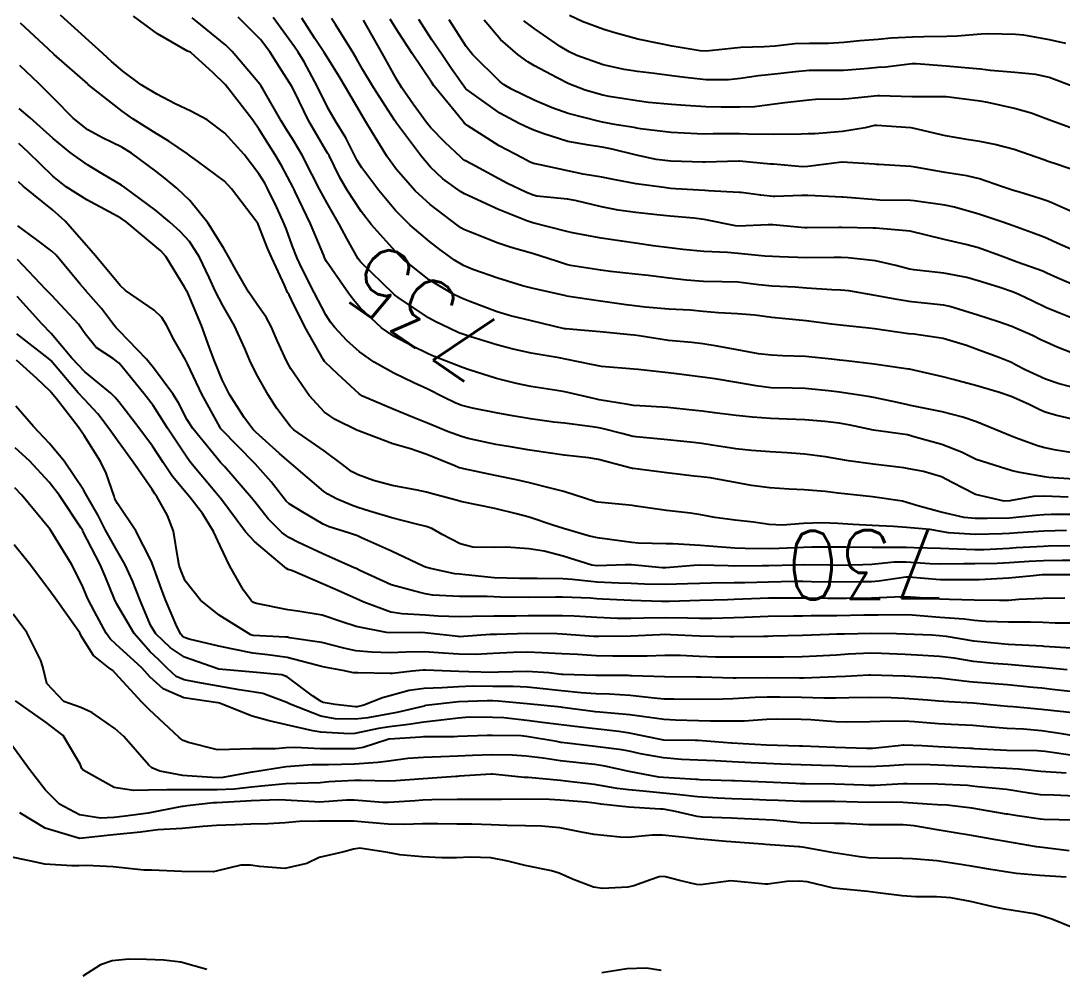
# Model space of a CAD drawing. Header units: metres. Extents: x 307586 to 320046, y 7427249 to 7434250.
# Drawn here: x 310619.4 to 310680.1, y 7432803.3 to 7432858.6 of the extents above; entities that cross this region are included whole.
import ezdxf
from ezdxf.enums import TextEntityAlignment as Align

# ---------------------------------------------------------------- set-up
doc = ezdxf.new("R2010")
doc.units = ezdxf.units.M
doc.header["$MEASUREMENT"] = 0
for name, color, linetype in [('Cotas', 45, 'Continuous'), ('Curvas de Nivel 1m', 11, 'Continuous'), ('Curvas de Nivel 5m', 15, 'Continuous')]:
    doc.layers.add(name, color=color, linetype=linetype)
doc.styles.add('Style-STANDARD', font='STANDARD.shx')

msp = doc.modelspace()

# ---------------------------------------------------------------- linework, layer by layer
at = {"layer": 'Curvas de Nivel 1m', "flags": 128}
for points, elevation in [([(310680.484, 7432830.834), (310679.083, 7432830.906), (310678.452, 7432830.89), (310677.078, 7432830.636), (310676.754, 7432830.607), (310675.083, 7432830.989), (310673.71, 7432831.705), (310673.098, 7432832.034), (310672.042, 7432832.341), (310671.105, 7432832.521), (310670.906, 7432832.551), (310669.107, 7432832.769), (310667.673, 7432832.956), (310667.109, 7432833.05), (310666.331, 7432833.188), (310665.112, 7432833.359), (310664.11, 7432833.432), (310663.113, 7432833.477), (310662.012, 7432833.563), (310661.115, 7432833.669), (310659.722, 7432833.879), (310659.118, 7432833.971), (310658.65, 7432834.031), (310657.118, 7432834.188), (310655.304, 7432834.355), (310655.121, 7432834.384), (310654.472, 7432834.55), (310653.388, 7432834.829), (310653.126, 7432834.888), (310652.754, 7432834.947), (310651.128, 7432835.148), (310650.5, 7432835.225), (310649.131, 7432835.412), (310648.087, 7432835.58), (310647.134, 7432835.757), (310645.753, 7432836.038), (310645.138, 7432836.188), (310644.794, 7432836.32), (310644.068, 7432836.676), (310643.15, 7432837.14), (310642.34, 7432837.514), (310641.163, 7432838.071), (310640.023, 7432838.722), (310639.179, 7432839.313), (310638.423, 7432839.979), (310637.704, 7432840.752), (310637.476, 7432841.036), (310637.2, 7432841.475), (310636.537, 7432842.767), (310635.812, 7432844.196), (310635.538, 7432844.777), (310635.25, 7432845.513), (310634.917, 7432846.442), (310634.779, 7432846.787), (310634.348, 7432847.722), (310633.833, 7432848.802), (310633.648, 7432849.157), (310633.302, 7432849.688), (310632.456, 7432850.819), (310631.325, 7432852.068), (310630.3, 7432852.84), (310629.34, 7432853.354), (310628.432, 7432853.778), (310627.355, 7432854.333), (310626.444, 7432854.889), (310625.371, 7432855.67), (310624.707, 7432856.241), (310623.966, 7432856.921), (310623.391, 7432857.454), (310621.735, 7432858.947)], 734), ([(310681.134, 7432835.298), (310679.749, 7432835.631), (310679.138, 7432835.806), (310678.821, 7432835.936), (310678.162, 7432836.265), (310677.149, 7432836.714), (310676.485, 7432836.954), (310675.158, 7432837.332), (310673.785, 7432837.699), (310673.166, 7432837.852), (310671.223, 7432838.299), (310671.172, 7432838.308), (310670.892, 7432838.353), (310669.175, 7432838.597), (310667.568, 7432838.786), (310667.177, 7432838.83), (310666.691, 7432838.892), (310665.179, 7432839.043), (310663.826, 7432839.087), (310663.18, 7432839.115), (310662.43, 7432839.208), (310661.183, 7432839.434), (310660.012, 7432839.655), (310659.186, 7432839.79), (310658.545, 7432839.858), (310657.188, 7432839.985), (310655.482, 7432840.245), (310655.19, 7432840.281), (310654.955, 7432840.308), (310653.192, 7432840.48), (310652.05, 7432840.581), (310651.194, 7432840.651), (310651.119, 7432840.666), (310649.198, 7432841.121), (310647.98, 7432841.408), (310647.203, 7432841.641), (310645.607, 7432842.258), (310645.21, 7432842.415), (310645.037, 7432842.488), (310644.636, 7432842.669), (310643.225, 7432843.51), (310641.735, 7432844.705), (310641.248, 7432845.183), (310639.878, 7432846.724), (310639.275, 7432847.506), (310638.447, 7432848.743), (310638.029, 7432849.478), (310637.402, 7432850.759), (310637.372, 7432850.817), (310637.314, 7432850.907), (310636.225, 7432852.771), (310635.359, 7432854.523), (310635.223, 7432854.782), (310634.498, 7432855.917), (310633.943, 7432856.802), (310633.394, 7432857.521), (310632.089, 7432858.823)], 737), ([(310681.156, 7432837.133), (310679.954, 7432837.449), (310679.165, 7432837.721), (310677.967, 7432838.268), (310677.448, 7432838.548), (310677.177, 7432838.686), (310676.505, 7432838.961), (310675.185, 7432839.459), (310674.561, 7432839.684), (310673.19, 7432840.088), (310671.502, 7432840.347), (310671.193, 7432840.369), (310671.171, 7432840.373), (310669.197, 7432840.662), (310668.869, 7432840.704), (310667.2, 7432840.868), (310666.676, 7432840.927), (310665.2, 7432841.119), (310663.998, 7432841.235), (310663.202, 7432841.318), (310662.21, 7432841.452), (310661.204, 7432841.535), (310660.098, 7432841.587), (310659.205, 7432841.671), (310658.44, 7432841.736), (310657.206, 7432841.807), (310655.825, 7432841.915), (310655.207, 7432841.991), (310654.718, 7432842.057), (310653.21, 7432842.279), (310651.235, 7432842.568), (310651.213, 7432842.572), (310651.117, 7432842.591), (310649.219, 7432843.029), (310648.667, 7432843.173), (310647.228, 7432843.616), (310645.775, 7432844.115), (310645.238, 7432844.354), (310644.715, 7432844.668), (310643.856, 7432845.287), (310643.254, 7432845.756), (310642.133, 7432846.701), (310641.275, 7432847.549), (310640.29, 7432848.72), (310639.306, 7432850.038), (310639.042, 7432850.466), (310638.908, 7432850.736), (310638.367, 7432851.788), (310637.764, 7432852.754), (310637.344, 7432853.507), (310636.724, 7432854.766), (310635.938, 7432856.214), (310635.599, 7432856.778), (310635.388, 7432857.097), (310634.143, 7432858.799)], 738), ([(310680.35, 7432857.29), (310679.402, 7432857.5), (310677.904, 7432857.774), (310677.406, 7432857.82), (310675.842, 7432857.86), (310675.406, 7432857.841), (310674.004, 7432857.72), (310673.403, 7432857.695), (310672.072, 7432857.675), (310671.403, 7432857.665), (310670.171, 7432857.593), (310669.4, 7432857.528), (310668.33, 7432857.455), (310667.397, 7432857.358), (310666.513, 7432857.292), (310665.396, 7432857.294), (310664.555, 7432857.274), (310663.393, 7432857.145), (310662.757, 7432857.092), (310661.392, 7432857.049), (310660.858, 7432857.008), (310659.388, 7432856.843), (310659.03, 7432856.854), (310657.392, 7432857.14), (310656.639, 7432857.283), (310655.398, 7432857.539), (310654.059, 7432857.904), (310653.406, 7432858.115), (310652.159, 7432858.583), (310651.416, 7432858.928)], 747), ([(310681.069, 7432829.833), (310679.492, 7432829.823), (310679.069, 7432829.816), (310678.582, 7432829.771), (310677.066, 7432829.628), (310675.768, 7432829.591), (310675.066, 7432829.593), (310674.414, 7432829.658), (310673.069, 7432829.969), (310671.721, 7432830.344), (310671.076, 7432830.541), (310670.825, 7432830.604), (310669.08, 7432830.857), (310668.54, 7432830.919), (310667.083, 7432831.083), (310666.313, 7432831.18), (310665.086, 7432831.279), (310664.211, 7432831.308), (310663.087, 7432831.38), (310662.02, 7432831.53), (310661.091, 7432831.701), (310659.616, 7432831.964), (310659.096, 7432832.033), (310658.674, 7432832.074), (310657.09, 7432832.268), (310655.117, 7432832.516), (310655.093, 7432832.517), (310655.075, 7432832.522), (310655.009, 7432832.541), (310653.1, 7432833.034), (310652.545, 7432833.132), (310651.104, 7432833.299), (310650.301, 7432833.402), (310649.108, 7432833.589), (310647.968, 7432833.769), (310647.112, 7432833.923), (310645.514, 7432834.259), (310645.119, 7432834.373), (310644.31, 7432834.672), (310643.464, 7432835.022), (310643.128, 7432835.164), (310642.352, 7432835.476), (310641.136, 7432835.971), (310639.351, 7432836.728), (310639.145, 7432836.86), (310637.907, 7432838.004), (310637.172, 7432838.708), (310637.131, 7432838.76), (310637.077, 7432838.857), (310635.987, 7432840.772), (310635.209, 7432842.35), (310635.061, 7432842.632), (310634.982, 7432842.783), (310634.796, 7432843.209), (310634.059, 7432844.798), (310633.816, 7432845.369), (310633.262, 7432846.756), (310633.233, 7432846.81), (310633.143, 7432846.933), (310631.716, 7432848.826), (310631.297, 7432849.271), (310629.725, 7432850.429), (310629.312, 7432850.726), (310629.241, 7432850.78), (310629.143, 7432850.853), (310628.054, 7432851.603), (310627.325, 7432852.042), (310625.964, 7432852.894), (310625.339, 7432853.338), (310623.478, 7432854.811), (310623.363, 7432854.903), (310623.332, 7432854.93), (310621.38, 7432856.645), (310621.05, 7432856.953), (310619.406, 7432858.479)], 733), ([(310681.114, 7432833.368), (310679.773, 7432833.587), (310679.118, 7432833.713), (310678.69, 7432833.828), (310677.466, 7432834.275), (310677.223, 7432834.378), (310677.124, 7432834.419), (310676.892, 7432834.515), (310675.132, 7432835.233), (310674.332, 7432835.509), (310673.138, 7432835.816), (310671.299, 7432836.191), (310671.142, 7432836.223), (310670.532, 7432836.356), (310669.147, 7432836.645), (310668.821, 7432836.702), (310667.151, 7432836.957), (310666.516, 7432837.042), (310665.154, 7432837.175), (310664.397, 7432837.188), (310663.154, 7432837.221), (310662.287, 7432837.327), (310661.159, 7432837.521), (310659.912, 7432837.733), (310659.163, 7432837.843), (310657.643, 7432838.035), (310657.167, 7432838.096), (310655.422, 7432838.285), (310655.169, 7432838.308), (310653.284, 7432838.456), (310653.171, 7432838.474), (310652.696, 7432838.575), (310651.176, 7432838.893), (310650.808, 7432838.962), (310649.179, 7432839.245), (310648.045, 7432839.491), (310647.184, 7432839.717), (310645.657, 7432840.186), (310645.19, 7432840.338), (310644.958, 7432840.431), (310644.436, 7432840.671), (310643.588, 7432841.075), (310643.199, 7432841.291), (310641.433, 7432842.485), (310641.212, 7432842.642), (310641.13, 7432842.711), (310639.24, 7432844.55), (310639.1, 7432844.732), (310638.429, 7432845.917), (310637.992, 7432846.749), (310637.281, 7432847.992), (310636.856, 7432848.764), (310636.395, 7432849.676), (310635.832, 7432850.775), (310635.321, 7432851.635), (310634.877, 7432852.336), (310634.601, 7432852.791), (310633.527, 7432854.641), (310633.43, 7432854.809), (310633.407, 7432854.853), (310633.364, 7432854.914), (310631.756, 7432856.826), (310631.388, 7432857.185), (310629.7, 7432858.555), (310629.412, 7432858.788)], 736), ([(310681.181, 7432839.071), (310679.833, 7432839.597), (310679.189, 7432839.87), (310678.934, 7432839.998), (310678.407, 7432840.262), (310677.201, 7432840.789), (310676.422, 7432841.07), (310675.21, 7432841.46), (310673.579, 7432841.963), (310673.219, 7432842.039), (310671.34, 7432842.23), (310671.221, 7432842.243), (310670.515, 7432842.357), (310669.225, 7432842.594), (310667.702, 7432842.867), (310667.228, 7432842.91), (310666.707, 7432842.927), (310665.222, 7432843.034), (310664.576, 7432843.077), (310663.223, 7432843.146), (310662.454, 7432843.228), (310661.226, 7432843.372), (310660.308, 7432843.398), (310659.227, 7432843.417), (310658.24, 7432843.493), (310657.229, 7432843.602), (310656.001, 7432843.762), (310655.233, 7432843.847), (310653.793, 7432844.004), (310653.236, 7432844.082), (310651.472, 7432844.355), (310651.24, 7432844.409), (310650.655, 7432844.596), (310649.247, 7432845.039), (310648.011, 7432845.389), (310647.253, 7432845.649), (310645.632, 7432846.283), (310645.261, 7432846.44), (310645.123, 7432846.524), (310644.928, 7432846.665), (310643.281, 7432847.896), (310642.417, 7432848.699), (310641.306, 7432849.974), (310640.765, 7432850.715), (310639.868, 7432852.184), (310639.539, 7432852.728), (310639.338, 7432853.06), (310638.348, 7432854.745), (310637.984, 7432855.366), (310637.379, 7432856.339), (310637.111, 7432856.763), (310636.576, 7432857.587), (310635.8, 7432858.776)], 739), ([(310681.231, 7432843.022), (310679.844, 7432843.637), (310679.239, 7432843.907), (310678.995, 7432844.009), (310678.287, 7432844.264), (310677.512, 7432844.543), (310677.247, 7432844.641), (310676.685, 7432844.85), (310675.254, 7432845.372), (310674.518, 7432845.573), (310673.258, 7432845.861), (310671.263, 7432846.35), (310669.265, 7432846.518), (310669.11, 7432846.527), (310667.265, 7432846.563), (310667.103, 7432846.564), (310665.265, 7432846.552), (310665.133, 7432846.554), (310663.267, 7432846.719), (310662.995, 7432846.725), (310661.265, 7432846.64), (310661.081, 7432846.656), (310659.271, 7432847.028), (310658.664, 7432847.107), (310657.273, 7432847.223), (310656.507, 7432847.296), (310655.276, 7432847.437), (310654.254, 7432847.579), (310653.281, 7432847.768), (310651.733, 7432848.139), (310651.287, 7432848.223), (310649.501, 7432848.396), (310649.29, 7432848.447), (310648.874, 7432848.616), (310647.803, 7432849.137), (310647.3, 7432849.396), (310645.712, 7432850.253), (310645.311, 7432850.47), (310645.198, 7432850.548), (310645.068, 7432850.664), (310644.167, 7432851.523), (310643.33, 7432852.377), (310643.072, 7432852.693), (310642.303, 7432853.746), (310641.633, 7432854.707), (310641.367, 7432855.144), (310640.494, 7432856.719), (310639.412, 7432858.644)], 741), ([(310681.251, 7432845.021), (310679.844, 7432845.658), (310679.26, 7432845.916), (310679.023, 7432846.016), (310678.344, 7432846.264), (310677.269, 7432846.661), (310676.681, 7432846.876), (310675.279, 7432847.347), (310673.858, 7432847.748), (310673.286, 7432847.863), (310671.512, 7432848.125), (310671.29, 7432848.141), (310669.496, 7432848.162), (310669.29, 7432848.17), (310667.365, 7432848.326), (310667.292, 7432848.332), (310665.725, 7432848.416), (310665.313, 7432848.439), (310665.293, 7432848.438), (310664.95, 7432848.425), (310663.374, 7432848.366), (310663.292, 7432848.369), (310662.556, 7432848.457), (310661.428, 7432848.603), (310661.294, 7432848.612), (310659.51, 7432848.703), (310659.295, 7432848.715), (310657.6, 7432848.819), (310657.296, 7432848.845), (310656.933, 7432848.888), (310655.299, 7432849.117), (310654.082, 7432849.34), (310653.302, 7432849.502), (310652.203, 7432849.682), (310651.306, 7432849.859), (310649.7, 7432850.215), (310649.31, 7432850.302), (310649.084, 7432850.386), (310648.645, 7432850.62), (310647.767, 7432851.083), (310647.32, 7432851.334), (310645.492, 7432852.498), (310645.332, 7432852.602), (310645.299, 7432852.627), (310645.271, 7432852.661), (310644.937, 7432853.068), (310643.613, 7432854.686), (310643.506, 7432854.829), (310643.366, 7432855.036), (310642.243, 7432856.701), (310641.402, 7432857.985), (310640.966, 7432858.714)], 742), ([(310681.278, 7432847.229), (310679.527, 7432848.01), (310679.291, 7432848.105), (310678.821, 7432848.257), (310677.642, 7432848.621), (310677.297, 7432848.728), (310676.651, 7432848.935), (310675.304, 7432849.397), (310674.565, 7432849.571), (310673.307, 7432849.767), (310671.569, 7432850.089), (310671.311, 7432850.124), (310669.442, 7432850.238), (310669.312, 7432850.244), (310669.191, 7432850.251), (310667.313, 7432850.379), (310667.291, 7432850.379), (310665.31, 7432850.118), (310664.992, 7432850.107), (310663.311, 7432850.247), (310663.122, 7432850.263), (310661.313, 7432850.435), (310661.274, 7432850.432), (310659.312, 7432850.366), (310659.183, 7432850.364), (310657.312, 7432850.423), (310656.461, 7432850.529), (310655.315, 7432850.777), (310653.89, 7432851.133), (310653.32, 7432851.25), (310652.531, 7432851.368), (310651.323, 7432851.584), (310649.907, 7432852.024), (310649.329, 7432852.241), (310649.068, 7432852.351), (310648.469, 7432852.623), (310647.342, 7432853.232), (310645.438, 7432854.583), (310645.363, 7432854.642), (310645.347, 7432854.66), (310644.525, 7432855.823), (310643.942, 7432856.682), (310643.395, 7432857.501), (310642.621, 7432858.698)], 743), ([(310681.308, 7432849.728), (310679.851, 7432850.245), (310679.315, 7432850.418), (310679.056, 7432850.515), (310677.326, 7432851.119), (310676.206, 7432851.409), (310675.326, 7432851.587), (310674.7, 7432851.683), (310673.329, 7432851.91), (310671.421, 7432852.349), (310671.333, 7432852.367), (310671.313, 7432852.37), (310669.335, 7432852.513), (310669.2, 7432852.507), (310668.643, 7432852.38), (310667.331, 7432852.162), (310665.714, 7432852.031), (310665.329, 7432852.017), (310664.909, 7432852.006), (310663.328, 7432851.987), (310661.783, 7432852.011), (310661.328, 7432852.022), (310659.791, 7432852.023), (310659.328, 7432852.015), (310658.847, 7432852.016), (310657.329, 7432852.101), (310655.558, 7432852.31), (310655.331, 7432852.351), (310655.174, 7432852.385), (310654.159, 7432852.558), (310653.335, 7432852.706), (310653.164, 7432852.743), (310651.342, 7432853.215), (310650.401, 7432853.546), (310649.354, 7432853.996), (310648.031, 7432854.63), (310647.603, 7432854.874), (310647.367, 7432855.061), (310645.761, 7432856.656), (310645.39, 7432857.12), (310644.388, 7432858.675)], 744), ([(310680.864, 7432854.739), (310679.373, 7432855.307), (310678.604, 7432855.49), (310677.376, 7432855.603), (310675.96, 7432855.711), (310675.378, 7432855.787), (310674.913, 7432855.842), (310673.379, 7432855.963), (310671.618, 7432856.11), (310671.38, 7432856.105), (310669.832, 7432855.912), (310669.378, 7432855.883), (310668.837, 7432855.838), (310667.376, 7432855.726), (310666.072, 7432855.717), (310665.376, 7432855.709), (310664.579, 7432855.636), (310663.373, 7432855.503), (310662.423, 7432855.409), (310661.371, 7432855.25), (310660.672, 7432855.175), (310659.37, 7432855.179), (310658.163, 7432855.301), (310657.372, 7432855.414), (310656.358, 7432855.546), (310655.374, 7432855.663), (310654.602, 7432855.778), (310653.378, 7432856.054), (310651.831, 7432856.586), (310651.386, 7432856.802), (310650.865, 7432857.121), (310649.406, 7432858.117), (310648.743, 7432858.62)], 746), ([(310680.393, 7432828.903), (310679.059, 7432828.867), (310677.553, 7432828.768), (310677.057, 7432828.728), (310676.633, 7432828.708), (310675.057, 7432828.676), (310673.5, 7432828.766), (310673.058, 7432828.848), (310672.432, 7432828.963), (310671.06, 7432829.073), (310670.295, 7432829.124), (310669.061, 7432829.189), (310667.923, 7432829.249), (310667.062, 7432829.303), (310666.131, 7432829.341), (310665.062, 7432829.307), (310663.838, 7432829.216), (310663.061, 7432829.246), (310662.137, 7432829.385), (310661.063, 7432829.51), (310659.882, 7432829.665), (310659.066, 7432829.816), (310658.473, 7432829.905), (310657.068, 7432830.068), (310655.289, 7432830.32), (310655.071, 7432830.352), (310654.899, 7432830.371), (310653.073, 7432830.543), (310652.946, 7432830.571), (310651.079, 7432831.169), (310650.307, 7432831.371), (310649.084, 7432831.68), (310648.324, 7432831.86), (310647.088, 7432832.11), (310645.254, 7432832.496), (310645.092, 7432832.528), (310644.99, 7432832.559), (310644.737, 7432832.665), (310643.103, 7432833.331), (310642.152, 7432833.655), (310641.112, 7432833.958), (310639.169, 7432834.683), (310639.123, 7432834.705), (310639.063, 7432834.731), (310637.744, 7432835.366), (310637.133, 7432835.795), (310636.242, 7432836.769), (310635.166, 7432838.319), (310634.914, 7432838.784), (310634.377, 7432839.985), (310634.02, 7432840.798), (310633.728, 7432841.331), (310633.206, 7432842.083), (310632.709, 7432842.815), (310631.962, 7432844.092), (310631.563, 7432844.827), (310631.248, 7432845.388), (310630.332, 7432846.839), (310629.282, 7432848.138), (310628.53, 7432848.861), (310627.851, 7432849.425), (310627.303, 7432849.843), (310625.884, 7432850.894), (310625.316, 7432851.247), (310624.191, 7432851.787), (310623.326, 7432852.254), (310622.473, 7432852.939), (310621.35, 7432854.089), (310620.487, 7432854.959), (310619.373, 7432856)], 732), ([(310681.05, 7432828.004), (310679.313, 7432827.983), (310679.049, 7432827.975), (310677.441, 7432827.881), (310677.047, 7432827.86), (310675.567, 7432827.772), (310675.045, 7432827.773), (310673.533, 7432827.835), (310673.046, 7432827.847), (310671.51, 7432827.881), (310671.046, 7432827.901), (310669.494, 7432827.918), (310669.046, 7432827.915), (310667.516, 7432827.923), (310667.046, 7432827.93), (310665.539, 7432827.921), (310665.045, 7432827.913), (310663.643, 7432827.841), (310663.044, 7432827.827), (310661.662, 7432827.845), (310661.044, 7432827.872), (310659.537, 7432827.994), (310659.046, 7432828.028), (310657.439, 7432828.123), (310657.047, 7432828.132), (310655.419, 7432828.164), (310655.048, 7432828.195), (310653.171, 7432828.448), (310653.051, 7432828.467), (310652.575, 7432828.575), (310651.057, 7432829.018), (310650.439, 7432829.216), (310649.064, 7432829.67), (310648.313, 7432829.869), (310647.068, 7432830.176), (310645.159, 7432830.572), (310645.072, 7432830.587), (310645.018, 7432830.606), (310644.804, 7432830.664), (310643.421, 7432831.03), (310643.077, 7432831.126), (310642.53, 7432831.244), (310641.081, 7432831.518), (310639.993, 7432831.812), (310639.087, 7432832.138), (310638.699, 7432832.346), (310638.175, 7432832.744), (310637.105, 7432833.537), (310635.341, 7432834.778), (310635.125, 7432834.985), (310634.353, 7432836.01), (310633.839, 7432836.8), (310633.161, 7432838.023), (310632.781, 7432838.814), (310632.48, 7432839.517), (310631.877, 7432840.823), (310631.205, 7432842.008), (310630.771, 7432842.834), (310630.406, 7432843.657), (310629.835, 7432844.844), (310629.252, 7432845.743), (310628.725, 7432846.325), (310628.122, 7432846.867), (310627.273, 7432847.569), (310625.486, 7432848.898), (310625.294, 7432849.032), (310624.121, 7432849.738), (310623.306, 7432850.226), (310622.309, 7432850.94), (310621.321, 7432851.759), (310619.964, 7432852.964), (310619.341, 7432853.503)], 731), ([(310680.943, 7432826.312), (310679.024, 7432826.309), (310678.969, 7432826.306), (310678.448, 7432826.259), (310677.021, 7432826.119), (310675.299, 7432826.019), (310675.02, 7432826.02), (310674.735, 7432826.019), (310673.02, 7432826.031), (310671.191, 7432826.178), (310671.021, 7432826.175), (310669.441, 7432825.943), (310669.018, 7432825.914), (310668.545, 7432825.903), (310667.018, 7432825.893), (310665.522, 7432825.911), (310665.018, 7432825.919), (310664.508, 7432825.918), (310663.017, 7432825.889), (310661.628, 7432825.853), (310661.017, 7432825.841), (310659.673, 7432825.826), (310659.016, 7432825.811), (310658.296, 7432825.781), (310657.015, 7432825.745), (310655.775, 7432825.773), (310655.016, 7432825.809), (310654.289, 7432825.825), (310653.016, 7432825.878), (310651.558, 7432826.044), (310651.018, 7432826.09), (310649.52, 7432826.103), (310649.018, 7432826.103), (310648.499, 7432826.099), (310647.018, 7432826.144), (310645.354, 7432826.322), (310645.02, 7432826.351), (310644.731, 7432826.375), (310643.31, 7432826.686), (310643.024, 7432826.767), (310642.889, 7432826.828), (310641.038, 7432827.701), (310639.296, 7432828.48), (310639.051, 7432828.583), (310638.596, 7432828.737), (310637.408, 7432829.106), (310637.058, 7432829.26), (310635.875, 7432829.962), (310635.07, 7432830.459), (310634.898, 7432830.609), (310634.755, 7432830.785), (310634.024, 7432831.738), (310633.093, 7432832.789), (310633.073, 7432832.81), (310631.122, 7432834.796), (310631.093, 7432834.83), (310631.046, 7432834.909), (310629.982, 7432836.842), (310629.169, 7432838.583), (310629.032, 7432838.852), (310628.349, 7432840.027), (310627.915, 7432840.869), (310627.64, 7432841.316), (310627.201, 7432841.736), (310625.528, 7432842.897), (310625.217, 7432843.177), (310623.772, 7432844.922), (310623.525, 7432845.206), (310623.249, 7432845.522), (310622.016, 7432846.942), (310621.273, 7432847.599), (310619.556, 7432848.967), (310619.295, 7432849.218)], 729), ([(310680.294, 7432824.954), (310679.01, 7432824.931), (310677.612, 7432824.874), (310677.008, 7432824.825), (310676.484, 7432824.81), (310675.008, 7432824.845), (310673.563, 7432824.876), (310673.009, 7432824.89), (310672.408, 7432824.937), (310671.01, 7432825.029), (310670.354, 7432825.012), (310669.009, 7432824.961), (310667.556, 7432824.939), (310667.008, 7432824.934), (310666.474, 7432824.94), (310665.008, 7432824.953), (310663.524, 7432824.958), (310663.008, 7432824.955), (310662.525, 7432824.937), (310661.007, 7432824.878), (310660.615, 7432824.865), (310659.006, 7432824.812), (310657.25, 7432824.761), (310657.005, 7432824.757), (310656.768, 7432824.76), (310655.006, 7432824.817), (310653.34, 7432824.899), (310653.006, 7432824.925), (310652.632, 7432824.949), (310651.007, 7432825.012), (310650.591, 7432825.01), (310649.007, 7432824.999), (310647.385, 7432825.013), (310647.007, 7432825.028), (310646.603, 7432825.048), (310645.007, 7432825.051), (310643.446, 7432825.122), (310643.008, 7432825.203), (310642.322, 7432825.384), (310641.013, 7432825.741), (310639.186, 7432826.563), (310639.022, 7432826.657), (310638.973, 7432826.681), (310638.858, 7432826.732), (310637.035, 7432827.543), (310635.618, 7432828.201), (310635.049, 7432828.5), (310634.649, 7432828.786), (310633.842, 7432829.579), (310633.071, 7432830.571), (310632.884, 7432830.812), (310631.296, 7432832.623), (310631.112, 7432832.83), (310631.093, 7432832.851), (310629.451, 7432834.847), (310629.128, 7432835.357), (310628.621, 7432836.341), (310628.294, 7432836.863), (310627.165, 7432838.376), (310626.747, 7432838.884), (310625.189, 7432840.511), (310624.994, 7432840.706), (310624.826, 7432840.906), (310624.127, 7432841.841), (310623.212, 7432842.881), (310623.169, 7432842.93), (310622.885, 7432843.266), (310621.48, 7432844.948), (310621.245, 7432845.183), (310620.361, 7432845.85), (310619.26, 7432846.664)], 728), ([(310680.996, 7432823.503), (310679.732, 7432823.506), (310678.996, 7432823.537), (310678.293, 7432823.558), (310676.996, 7432823.561), (310675.691, 7432823.598), (310674.997, 7432823.661), (310674.414, 7432823.726), (310672.998, 7432823.829), (310671.39, 7432823.955), (310670.999, 7432823.976), (310669.401, 7432823.964), (310668.999, 7432823.964), (310668.578, 7432823.956), (310666.998, 7432823.932), (310665.491, 7432823.922), (310664.998, 7432823.911), (310664.473, 7432823.903), (310662.997, 7432823.886), (310661.623, 7432823.837), (310660.996, 7432823.814), (310659.71, 7432823.769), (310658.996, 7432823.773), (310658.288, 7432823.792), (310656.996, 7432823.8), (310655.741, 7432823.787), (310654.995, 7432823.766), (310654.214, 7432823.771), (310652.996, 7432823.833), (310651.683, 7432823.896), (310650.996, 7432823.916), (310649.676, 7432823.923), (310648.996, 7432823.919), (310648.285, 7432823.913), (310646.992, 7432823.912), (310645.762, 7432823.881), (310644.991, 7432823.863), (310643.759, 7432823.911), (310642.992, 7432823.967), (310641.664, 7432824.032), (310640.994, 7432824.132), (310639.422, 7432824.726), (310639.005, 7432824.921), (310637.731, 7432825.47), (310637.013, 7432825.783), (310635.257, 7432826.541), (310635.021, 7432826.623), (310634.92, 7432826.68), (310634.805, 7432826.783), (310633.045, 7432828.254), (310632.53, 7432828.815), (310631.072, 7432830.787), (310631.038, 7432830.83), (310630.843, 7432831.064), (310629.34, 7432832.848), (310629.098, 7432833.168), (310627.975, 7432834.867), (310627.654, 7432835.398), (310627.136, 7432836.182), (310626.605, 7432836.885), (310625.169, 7432838.646), (310624.838, 7432838.905), (310623.821, 7432839.562), (310623.187, 7432840.364), (310622.784, 7432840.934), (310621.21, 7432842.617), (310620.893, 7432842.953), (310619.239, 7432844.69)], 727), ([(310680.98, 7432822.023), (310679.089, 7432822.142), (310678.981, 7432822.149), (310677.006, 7432822.257), (310676.983, 7432822.254), (310676.579, 7432822.284), (310674.984, 7432822.451), (310673.382, 7432822.719), (310672.987, 7432822.768), (310672.527, 7432822.795), (310670.988, 7432822.86), (310670.47, 7432822.873), (310668.988, 7432822.89), (310667.449, 7432822.855), (310666.987, 7432822.847), (310666.557, 7432822.834), (310664.986, 7432822.778), (310663.272, 7432822.732), (310662.986, 7432822.729), (310662.717, 7432822.721), (310660.985, 7432822.699), (310660.761, 7432822.697), (310658.985, 7432822.732), (310657.293, 7432822.822), (310656.986, 7432822.829), (310656.687, 7432822.822), (310654.985, 7432822.735), (310653.129, 7432822.712), (310652.984, 7432822.716), (310652.829, 7432822.727), (310650.986, 7432822.864), (310650.7, 7432822.878), (310648.986, 7432822.887), (310647.179, 7432822.84), (310646.976, 7432822.833), (310646.788, 7432822.829), (310644.974, 7432822.709), (310644.923, 7432822.712), (310642.977, 7432822.939), (310642.718, 7432822.952), (310640.976, 7432822.928), (310640.741, 7432822.948), (310638.982, 7432823.309), (310638.145, 7432823.583), (310636.991, 7432823.966), (310635.573, 7432824.196), (310634.995, 7432824.274), (310633.159, 7432824.649), (310633.001, 7432824.7), (310632.846, 7432824.812), (310632.401, 7432825.424), (310631.604, 7432826.824), (310631.041, 7432828.007), (310630.663, 7432828.834), (310630.017, 7432829.886), (310629.289, 7432830.848), (310629.075, 7432831.105), (310628.279, 7432832.056), (310627.723, 7432832.871), (310627.107, 7432833.813), (310626.305, 7432834.888), (310625.138, 7432836.402), (310624.914, 7432836.677), (310624.671, 7432836.907), (310623.161, 7432838.147), (310622.408, 7432838.938), (310621.187, 7432840.375), (310620.648, 7432840.955), (310619.209, 7432842.541)], 726), ([(310680.945, 7432819.467), (310679.552, 7432819.639), (310678.947, 7432819.707), (310678.443, 7432819.753), (310676.949, 7432819.893), (310675.203, 7432820.045), (310674.951, 7432820.063), (310674.732, 7432820.084), (310672.952, 7432820.285), (310672.245, 7432820.337), (310670.954, 7432820.399), (310670.902, 7432820.403), (310668.954, 7432820.47), (310668.86, 7432820.466), (310667.501, 7432820.392), (310666.953, 7432820.365), (310665.074, 7432820.296), (310664.952, 7432820.296), (310664.829, 7432820.299), (310662.951, 7432820.307), (310661.123, 7432820.297), (310660.951, 7432820.295), (310659.092, 7432820.348), (310658.951, 7432820.348), (310658.809, 7432820.349), (310656.951, 7432820.363), (310655.063, 7432820.428), (310654.952, 7432820.434), (310654.853, 7432820.442), (310652.952, 7432820.456), (310651.037, 7432820.505), (310650.952, 7432820.512), (310650.208, 7432820.597), (310648.954, 7432820.683), (310647.265, 7432820.635), (310646.953, 7432820.626), (310645.536, 7432820.654), (310644.953, 7432820.675), (310643.027, 7432820.762), (310642.954, 7432820.763), (310642.881, 7432820.763), (310642.234, 7432820.697), (310641.092, 7432820.568), (310640.951, 7432820.563), (310639.077, 7432820.603), (310638.952, 7432820.598), (310638.83, 7432820.61), (310638.206, 7432820.741), (310637.134, 7432820.937), (310636.955, 7432820.97), (310636.672, 7432821.047), (310634.96, 7432821.498), (310633.821, 7432821.657), (310632.962, 7432821.753), (310631.805, 7432821.981), (310630.966, 7432822.162), (310629.249, 7432822.568), (310628.971, 7432822.666), (310628.859, 7432822.739), (310628.762, 7432822.853), (310628.527, 7432823.309), (310627.864, 7432824.867), (310627.625, 7432825.487), (310627.119, 7432826.879), (310627.027, 7432827.135), (310626.125, 7432828.889), (310625.069, 7432830.467), (310624.917, 7432830.748), (310624.862, 7432830.903), (310624.411, 7432832.235), (310624.081, 7432832.915), (310623.116, 7432834.44), (310622.767, 7432834.934), (310621.504, 7432836.581), (310621.204, 7432836.949), (310621.144, 7432837.014), (310620.36, 7432837.752), (310619.171, 7432838.836)], 724), ([(310680.933, 7432818.241), (310678.935, 7432818.468), (310677.274, 7432818.612), (310676.937, 7432818.644), (310676.541, 7432818.68), (310674.938, 7432818.824), (310673.526, 7432818.909), (310672.939, 7432818.949), (310672.272, 7432819.004), (310670.94, 7432819.105), (310670.157, 7432819.141), (310668.941, 7432819.157), (310667.7, 7432819.148), (310666.94, 7432819.122), (310666.229, 7432819.118), (310664.94, 7432819.158), (310663.68, 7432819.179), (310662.94, 7432819.182), (310662.238, 7432819.159), (310660.939, 7432819.086), (310660.349, 7432819.066), (310658.939, 7432819.052), (310657.491, 7432819.065), (310656.938, 7432819.074), (310656.348, 7432819.116), (310654.94, 7432819.275), (310653.747, 7432819.364), (310652.941, 7432819.384), (310652.088, 7432819.432), (310650.943, 7432819.551), (310649.873, 7432819.671), (310648.944, 7432819.767), (310648.135, 7432819.812), (310646.945, 7432819.812), (310645.78, 7432819.816), (310644.944, 7432819.792), (310643.995, 7432819.725), (310642.943, 7432819.683), (310642.075, 7432819.566), (310640.938, 7432819.263), (310640.516, 7432819.136), (310639.414, 7432818.725), (310639.036, 7432818.625), (310638.931, 7432818.621), (310637.752, 7432818.748), (310637.056, 7432818.88), (310636.935, 7432818.93), (310636.436, 7432819.267), (310634.949, 7432820.364), (310634.642, 7432820.477), (310632.951, 7432820.639), (310630.964, 7432820.818), (310630.905, 7432820.83), (310628.96, 7432821.513), (310628.153, 7432822.051), (310627.307, 7432822.875), (310626.98, 7432823.375), (310626.358, 7432824.886), (310625.933, 7432825.971), (310625.512, 7432826.895), (310625.035, 7432827.712), (310624.367, 7432828.91), (310623.928, 7432829.783), (310623.272, 7432830.927), (310623.2, 7432831.054), (310623.076, 7432831.28), (310621.956, 7432832.941), (310621.108, 7432833.972), (310620.176, 7432834.959), (310619.135, 7432836.148)], 723), ([(310680.913, 7432816.916), (310680.11, 7432817.043), (310678.918, 7432817.228), (310677.87, 7432817.314), (310676.919, 7432817.359), (310675.755, 7432817.457), (310674.921, 7432817.527), (310673.659, 7432817.582), (310672.922, 7432817.63), (310671.519, 7432817.749), (310670.924, 7432817.781), (310669.515, 7432817.773), (310668.924, 7432817.748), (310667.591, 7432817.722), (310666.923, 7432817.749), (310665.482, 7432817.857), (310664.925, 7432817.886), (310663.471, 7432817.895), (310662.924, 7432817.876), (310661.597, 7432817.789), (310660.922, 7432817.775), (310659.625, 7432817.78), (310658.923, 7432817.799), (310657.591, 7432817.842), (310656.923, 7432817.884), (310655.361, 7432818.101), (310654.927, 7432818.158), (310653.189, 7432818.306), (310652.929, 7432818.333), (310651.013, 7432818.589), (310650.933, 7432818.599), (310648.935, 7432818.797), (310647.258, 7432818.957), (310646.936, 7432818.969), (310646.612, 7432818.968), (310644.935, 7432818.917), (310643.046, 7432818.688), (310642.95, 7432818.673), (310642.933, 7432818.668), (310641.351, 7432818.281), (310640.925, 7432818.204), (310639.662, 7432817.983), (310638.92, 7432817.897), (310637.752, 7432817.916), (310636.923, 7432818.067), (310635.121, 7432818.778), (310634.934, 7432818.865), (310633.535, 7432819.397), (310632.94, 7432819.503), (310632.156, 7432819.603), (310630.943, 7432819.828), (310629.746, 7432820.041), (310628.946, 7432820.185), (310628.487, 7432820.396), (310627.987, 7432820.864), (310627.462, 7432821.376), (310626.962, 7432821.827), (310626.028, 7432822.889), (310624.999, 7432824.638), (310624.88, 7432824.902), (310624.338, 7432826.232), (310624.044, 7432826.915), (310623.052, 7432828.867), (310623.019, 7432828.93), (310622.945, 7432829.04), (310621.674, 7432830.944), (310621.081, 7432831.717), (310619.926, 7432832.962), (310619.104, 7432833.716)], 722), ([(310680.898, 7432815.757), (310679.139, 7432816.01), (310678.901, 7432816.037), (310678.695, 7432816.047), (310676.901, 7432816.081), (310675.026, 7432816.175), (310674.902, 7432816.184), (310674.788, 7432816.188), (310672.903, 7432816.293), (310671.974, 7432816.339), (310670.904, 7432816.39), (310670.865, 7432816.389), (310670.562, 7432816.353), (310669.073, 7432816.197), (310668.901, 7432816.19), (310668.718, 7432816.189), (310666.901, 7432816.245), (310664.993, 7432816.328), (310664.902, 7432816.333), (310664.814, 7432816.334), (310662.902, 7432816.392), (310661.536, 7432816.464), (310660.903, 7432816.508), (310660.864, 7432816.51), (310658.905, 7432816.66), (310658.734, 7432816.664), (310656.905, 7432816.685), (310656.721, 7432816.707), (310654.911, 7432817.092), (310654.279, 7432817.183), (310652.914, 7432817.336), (310652.055, 7432817.44), (310650.918, 7432817.571), (310649.82, 7432817.7), (310648.921, 7432817.825), (310647.583, 7432817.97), (310646.923, 7432818.002), (310645.567, 7432818.009), (310644.922, 7432817.964), (310643.78, 7432817.817), (310642.918, 7432817.718), (310642.022, 7432817.594), (310640.914, 7432817.454), (310640.278, 7432817.351), (310638.908, 7432817.074), (310638.593, 7432817.049), (310636.909, 7432817.151), (310636.455, 7432817.219), (310634.915, 7432817.565), (310633.905, 7432817.809), (310632.922, 7432818.084), (310631.005, 7432818.829), (310630.933, 7432818.848), (310630.91, 7432818.853), (310628.936, 7432819.145), (310627.732, 7432819.66), (310626.948, 7432820.377), (310626.482, 7432820.885), (310624.967, 7432822.27), (310624.642, 7432822.577), (310624.411, 7432822.908), (310623.727, 7432824.184), (310623.327, 7432824.925), (310623.229, 7432825.15), (310623.011, 7432825.707), (310622.385, 7432826.936), (310621.299, 7432828.698), (310621.133, 7432828.949), (310621.054, 7432829.062), (310619.486, 7432830.966), (310619.077, 7432831.385)], 721), ([(310680.875, 7432813.404), (310679.649, 7432813.468), (310678.875, 7432813.498), (310678.201, 7432813.585), (310676.878, 7432813.792), (310675.214, 7432813.963), (310674.88, 7432814.003), (310674.608, 7432814.032), (310672.881, 7432814.102), (310671.094, 7432814.135), (310670.881, 7432814.129), (310669.205, 7432814.041), (310668.88, 7432814.034), (310668.549, 7432814.044), (310666.88, 7432814.105), (310665.165, 7432814.132), (310664.88, 7432814.13), (310664.599, 7432814.143), (310662.881, 7432814.227), (310661.044, 7432814.305), (310660.881, 7432814.314), (310659.002, 7432814.369), (310658.882, 7432814.377), (310658.775, 7432814.385), (310656.883, 7432814.493), (310656.619, 7432814.523), (310654.886, 7432814.855), (310653.481, 7432815.153), (310652.89, 7432815.251), (310652.14, 7432815.328), (310650.892, 7432815.471), (310649.875, 7432815.618), (310648.894, 7432815.745), (310648.076, 7432815.804), (310646.895, 7432815.817), (310645.756, 7432815.79), (310644.894, 7432815.743), (310643.917, 7432815.698), (310642.893, 7432815.661), (310641.992, 7432815.599), (310640.89, 7432815.452), (310640.241, 7432815.365), (310638.888, 7432815.286), (310637.37, 7432815.235), (310636.888, 7432815.234), (310636.414, 7432815.238), (310634.886, 7432815.123), (310632.938, 7432814.809), (310632.891, 7432814.802), (310631.211, 7432814.493), (310630.878, 7432814.475), (310629.13, 7432814.596), (310628.88, 7432814.623), (310627.54, 7432814.87), (310627.063, 7432815.055), (310626.886, 7432815.227), (310625.426, 7432816.895), (310624.91, 7432817.353), (310623.559, 7432818.285), (310622.928, 7432818.587), (310621.934, 7432818.94), (310620.943, 7432819.975), (310620.71, 7432820.952), (310620.59, 7432821.32), (310619.777, 7432822.962), (310618.989, 7432824.024)], 719), ([(310680.86, 7432812.009), (310679.053, 7432812.055), (310678.86, 7432812.075), (310677.524, 7432812.27), (310676.941, 7432812.356), (310676.864, 7432812.364), (310676.763, 7432812.382), (310674.867, 7432812.705), (310673.428, 7432812.881), (310672.869, 7432812.913), (310672.258, 7432812.947), (310670.87, 7432813.046), (310670.169, 7432813.058), (310668.87, 7432813.052), (310667.561, 7432813.081), (310666.87, 7432813.103), (310666.172, 7432813.105), (310664.87, 7432813.101), (310663.581, 7432813.15), (310662.87, 7432813.187), (310662.107, 7432813.221), (310660.871, 7432813.264), (310660.059, 7432813.291), (310658.872, 7432813.366), (310657.852, 7432813.485), (310656.874, 7432813.591), (310655.701, 7432813.705), (310654.875, 7432813.774), (310654.193, 7432813.868), (310652.878, 7432814.096), (310651.172, 7432814.295), (310650.88, 7432814.318), (310648.997, 7432814.493), (310648.882, 7432814.496), (310648.771, 7432814.501), (310647.485, 7432814.631), (310646.93, 7432814.686), (310646.883, 7432814.685), (310646.838, 7432814.686), (310646.232, 7432814.647), (310644.971, 7432814.57), (310644.882, 7432814.565), (310644.785, 7432814.564), (310642.88, 7432814.42), (310641.279, 7432814.306), (310640.879, 7432814.289), (310639.277, 7432814.328), (310638.877, 7432814.324), (310637.39, 7432814.238), (310636.874, 7432814.196), (310635.499, 7432814.148), (310634.873, 7432814.122), (310633.651, 7432814.019), (310632.87, 7432813.936), (310631.867, 7432813.821), (310630.867, 7432813.773), (310629.929, 7432813.777), (310628.867, 7432813.787), (310627.945, 7432813.785), (310626.866, 7432813.756), (310626.005, 7432813.75), (310624.868, 7432813.923), (310623.06, 7432814.927), (310622.979, 7432815.024), (310622.886, 7432815.277), (310621.891, 7432816.94), (310620.914, 7432817.698), (310619.11, 7432818.968)], 718), ([(310680.536, 7432810.233), (310678.836, 7432810.432), (310678.627, 7432810.462), (310676.84, 7432810.761), (310676.26, 7432810.868), (310674.845, 7432811.112), (310673.893, 7432811.268), (310672.85, 7432811.457), (310671.509, 7432811.688), (310670.854, 7432811.741), (310669.473, 7432811.744), (310668.854, 7432811.744), (310667.436, 7432811.809), (310666.854, 7432811.828), (310665.434, 7432811.834), (310664.855, 7432811.865), (310663.295, 7432812.004), (310662.857, 7432812.029), (310661.207, 7432812.117), (310660.858, 7432812.129), (310659.161, 7432812.184), (310658.859, 7432812.225), (310657.594, 7432812.509), (310656.982, 7432812.636), (310656.864, 7432812.651), (310656.724, 7432812.662), (310654.865, 7432812.771), (310653.247, 7432812.945), (310652.867, 7432812.999), (310652.387, 7432813.056), (310650.869, 7432813.182), (310650.244, 7432813.222), (310648.869, 7432813.229), (310647.448, 7432813.211), (310646.869, 7432813.214), (310646.299, 7432813.215), (310644.868, 7432813.212), (310643.384, 7432813.198), (310642.868, 7432813.175), (310642.421, 7432813.141), (310640.866, 7432813.045), (310640.528, 7432813.052), (310638.86, 7432813.185), (310638.412, 7432813.184), (310636.858, 7432813.068), (310636.549, 7432813.072), (310634.859, 7432813.184), (310634.455, 7432813.19), (310632.858, 7432813.132), (310632.553, 7432813.118), (310630.856, 7432813.032), (310630.668, 7432813.02), (310629.117, 7432812.847), (310628.887, 7432812.815), (310628.853, 7432812.81), (310628.806, 7432812.805), (310626.848, 7432812.429), (310625.503, 7432812.237), (310624.846, 7432812.165), (310624.063, 7432812.129), (310622.847, 7432812.323), (310621.678, 7432812.942), (310620.865, 7432813.752), (310619.942, 7432814.959), (310618.897, 7432816.379)], 717), ([(310680.355, 7432808.697), (310678.818, 7432808.782), (310677.462, 7432808.913), (310676.82, 7432809.004), (310675.965, 7432809.145), (310674.823, 7432809.322), (310673.978, 7432809.467), (310672.826, 7432809.645), (310671.407, 7432809.764), (310670.827, 7432809.775), (310669.402, 7432809.789), (310668.827, 7432809.823), (310668.331, 7432809.88), (310666.83, 7432810.113), (310665.108, 7432810.417), (310664.834, 7432810.463), (310664.79, 7432810.465), (310662.835, 7432810.603), (310662.669, 7432810.618), (310660.837, 7432810.74), (310660.547, 7432810.763), (310658.84, 7432810.93), (310658.346, 7432810.992), (310656.842, 7432811.139), (310656.238, 7432811.13), (310654.84, 7432811.007), (310654.371, 7432811.016), (310652.842, 7432811.186), (310652.103, 7432811.319), (310650.848, 7432811.567), (310649.778, 7432811.671), (310648.849, 7432811.689), (310647.774, 7432811.701), (310646.849, 7432811.741), (310645.719, 7432811.783), (310644.85, 7432811.785), (310643.73, 7432811.797), (310642.849, 7432811.79), (310641.792, 7432811.758), (310640.849, 7432811.776), (310639.689, 7432811.877), (310638.845, 7432811.946), (310638.055, 7432811.951), (310636.845, 7432811.947), (310635.682, 7432811.934), (310634.844, 7432811.863), (310633.856, 7432811.808), (310632.843, 7432811.778), (310631.924, 7432811.737), (310630.842, 7432811.711), (310630.042, 7432811.637), (310628.84, 7432811.522), (310627.408, 7432811.441), (310626.838, 7432811.37), (310626.412, 7432811.31), (310624.835, 7432811.148), (310622.856, 7432810.952), (310622.833, 7432810.956), (310622.796, 7432810.968), (310620.839, 7432811.551), (310619.364, 7432812.448)], 716), ([(310630.277, 7432803.305), (310628.746, 7432803.742), (310627.758, 7432803.855), (310626.748, 7432803.888), (310625.728, 7432803.91), (310624.747, 7432803.808), (310624.069, 7432803.584), (310623.052, 7432802.925)], 714), ([(310656.75, 7432803.247), (310655.894, 7432803.386), (310654.751, 7432803.348), (310653.3, 7432803.113)], 714)]:
    msp.add_lwpolyline(points, dxfattribs=dict(at, elevation=elevation))
at = {"layer": 'Curvas de Nivel 5m', "flags": 128}
for points, elevation in [([(310681.098, 7432831.879), (310679.358, 7432831.988), (310679.099, 7432832.019), (310677.669, 7432832.272), (310677.209, 7432832.383), (310677.104, 7432832.419), (310676.903, 7432832.484), (310675.11, 7432833.048), (310674.262, 7432833.461), (310673.119, 7432833.916), (310671.571, 7432834.346), (310671.124, 7432834.468), (310670.982, 7432834.494), (310669.127, 7432834.753), (310667.772, 7432835.033), (310667.13, 7432835.149), (310666.292, 7432835.248), (310665.132, 7432835.35), (310664.094, 7432835.397), (310663.133, 7432835.438), (310662.078, 7432835.516), (310661.134, 7432835.606), (310659.867, 7432835.751), (310659.137, 7432835.849), (310658.562, 7432835.923), (310657.139, 7432836.08), (310655.516, 7432836.159), (310655.139, 7432836.196), (310654.84, 7432836.245), (310653.142, 7432836.526), (310652.917, 7432836.572), (310651.149, 7432836.986), (310650.673, 7432837.071), (310649.153, 7432837.298), (310648.314, 7432837.465), (310647.16, 7432837.761), (310645.561, 7432838.262), (310645.169, 7432838.399), (310644.468, 7432838.671), (310643.529, 7432839.037), (310643.178, 7432839.193), (310642.212, 7432839.67), (310641.188, 7432840.216), (310640.459, 7432840.717), (310639.204, 7432841.885), (310638.813, 7432842.34), (310638.523, 7432842.74), (310637.24, 7432844.591), (310637.151, 7432844.761), (310637.082, 7432844.925), (310636.317, 7432846.769), (310635.422, 7432848.647), (310635.353, 7432848.779), (310635.294, 7432848.897), (310634.65, 7432850.133), (310634.257, 7432850.796), (310633.894, 7432851.377), (310633.328, 7432852.274), (310632.952, 7432852.814), (310631.551, 7432854.638), (310631.403, 7432854.83), (310631.363, 7432854.873), (310630.613, 7432855.595), (310629.382, 7432856.733), (310629.312, 7432856.781), (310629.153, 7432856.853), (310627.397, 7432857.849), (310625.987, 7432858.894)], 735), ([(310681.206, 7432841.091), (310679.834, 7432841.623), (310679.217, 7432841.881), (310678.415, 7432842.262), (310677.606, 7432842.654), (310677.228, 7432842.809), (310676.436, 7432843.082), (310675.235, 7432843.462), (310674.572, 7432843.646), (310673.239, 7432843.91), (310671.486, 7432844.102), (310671.241, 7432844.142), (310670.432, 7432844.358), (310669.245, 7432844.627), (310667.657, 7432844.803), (310667.247, 7432844.814), (310666.842, 7432844.809), (310665.247, 7432844.787), (310663.66, 7432844.856), (310663.247, 7432844.877), (310662.808, 7432844.894), (310661.249, 7432845.053), (310660.617, 7432845.108), (310659.25, 7432845.167), (310658.027, 7432845.284), (310657.251, 7432845.372), (310656.291, 7432845.491), (310655.254, 7432845.645), (310654.463, 7432845.76), (310653.257, 7432845.949), (310651.586, 7432846.26), (310651.26, 7432846.329), (310650.182, 7432846.601), (310649.266, 7432846.845), (310648.929, 7432846.954), (310647.278, 7432847.619), (310645.544, 7432848.403), (310645.291, 7432848.529), (310645.061, 7432848.663), (310644.024, 7432849.403), (310643.307, 7432850.074), (310642.793, 7432850.695), (310641.332, 7432852.655), (310641.298, 7432852.71), (310641.218, 7432852.828), (310639.989, 7432854.724), (310639.373, 7432855.765), (310639.024, 7432856.38), (310638.807, 7432856.739), (310637.763, 7432858.399), (310637.541, 7432858.758)], 740), ([(310681.003, 7432852.233), (310679.349, 7432852.834), (310678.316, 7432853.229), (310677.355, 7432853.492), (310675.804, 7432853.85), (310675.357, 7432853.937), (310673.518, 7432854.171), (310673.361, 7432854.18), (310671.526, 7432854.183), (310671.361, 7432854.19), (310669.487, 7432854.243), (310669.361, 7432854.239), (310667.685, 7432854.068), (310667.358, 7432854.043), (310665.756, 7432854.017), (310665.357, 7432853.994), (310663.957, 7432853.838), (310663.353, 7432853.756), (310662.203, 7432853.608), (310661.349, 7432853.57), (310660.254, 7432853.577), (310659.35, 7432853.603), (310658.176, 7432853.682), (310657.351, 7432853.742), (310656.027, 7432853.859), (310655.354, 7432853.943), (310653.724, 7432854.198), (310653.358, 7432854.273), (310652.322, 7432854.58), (310651.367, 7432854.949), (310650.687, 7432855.28), (310649.377, 7432855.98), (310648.978, 7432856.216), (310648.413, 7432856.625), (310647.396, 7432857.518), (310646.435, 7432858.65)], 745), ([(310681.037, 7432827.149), (310680.124, 7432827.152), (310679.036, 7432827.134), (310678.206, 7432827.092), (310677.034, 7432827.007), (310676.35, 7432826.97), (310675.033, 7432826.947), (310674.392, 7432826.95), (310673.032, 7432826.94), (310672.41, 7432826.958), (310671.033, 7432827.056), (310670.34, 7432827.05), (310669.031, 7432826.925), (310668.513, 7432826.895), (310667.03, 7432826.869), (310666.563, 7432826.871), (310665.03, 7432826.893), (310664.571, 7432826.886), (310663.029, 7432826.848), (310662.64, 7432826.843), (310661.028, 7432826.83), (310660.666, 7432826.836), (310659.029, 7432826.871), (310658.659, 7432826.865), (310657.026, 7432826.727), (310656.819, 7432826.729), (310655.028, 7432826.89), (310654.672, 7432826.902), (310653.027, 7432826.841), (310652.717, 7432826.883), (310651.035, 7432827.406), (310649.936, 7432827.704), (310649.041, 7432827.839), (310647.746, 7432827.926), (310647.042, 7432827.915), (310645.775, 7432827.92), (310645.045, 7432828.125), (310643.985, 7432828.676), (310643.395, 7432829.024), (310643.057, 7432829.141), (310642.493, 7432829.262), (310641.062, 7432829.633), (310639.76, 7432830.029), (310639.068, 7432830.248), (310638.709, 7432830.375), (310637.824, 7432830.749), (310637.328, 7432831.009), (310637.077, 7432831.193), (310635.204, 7432832.779), (310635.094, 7432832.875), (310634.508, 7432833.382), (310633.12, 7432834.633), (310632.959, 7432834.812), (310632.451, 7432835.496), (310631.588, 7432836.826), (310631.156, 7432837.686), (310630.701, 7432838.835), (310630.412, 7432839.607), (310629.953, 7432840.842), (310629.211, 7432842.665), (310629.148, 7432842.787), (310629.103, 7432842.852), (310628.95, 7432843.121), (310627.872, 7432844.871), (310627.582, 7432845.211), (310627.249, 7432845.502), (310625.56, 7432846.897), (310625.266, 7432847.106), (310624.825, 7432847.351), (310623.282, 7432848.17), (310622.065, 7432848.942), (310621.299, 7432849.565), (310619.856, 7432850.965), (310619.318, 7432851.453)], 730), ([(310680.421, 7432820.776), (310678.963, 7432820.919), (310678.246, 7432820.979), (310676.965, 7432821.086), (310676.106, 7432821.149), (310674.967, 7432821.27), (310673.838, 7432821.449), (310672.971, 7432821.558), (310671.676, 7432821.64), (310670.973, 7432821.674), (310669.601, 7432821.736), (310668.973, 7432821.742), (310667.679, 7432821.683), (310666.972, 7432821.641), (310665.805, 7432821.577), (310664.97, 7432821.542), (310663.883, 7432821.522), (310662.969, 7432821.517), (310661.915, 7432821.515), (310660.968, 7432821.508), (310659.931, 7432821.518), (310658.969, 7432821.557), (310657.859, 7432821.618), (310656.969, 7432821.615), (310655.93, 7432821.569), (310654.968, 7432821.567), (310653.947, 7432821.576), (310652.968, 7432821.599), (310651.888, 7432821.662), (310650.97, 7432821.703), (310649.803, 7432821.769), (310648.971, 7432821.809), (310648.142, 7432821.794), (310646.964, 7432821.722), (310645.934, 7432821.68), (310644.963, 7432821.691), (310644.04, 7432821.75), (310642.964, 7432821.817), (310641.866, 7432821.799), (310640.963, 7432821.767), (310639.87, 7432821.815), (310638.965, 7432821.891), (310638.259, 7432822.034), (310636.969, 7432822.378), (310635.098, 7432822.652), (310634.972, 7432822.674), (310634.876, 7432822.686), (310632.973, 7432822.778), (310632.832, 7432822.811), (310630.99, 7432823.973), (310629.895, 7432824.841), (310629.014, 7432825.968), (310628.751, 7432826.585), (310628.665, 7432826.855), (310628.576, 7432827.311), (310628.322, 7432828.861), (310627.975, 7432829.779), (310627.357, 7432830.876), (310627.244, 7432831.047), (310627.077, 7432831.292), (310625.976, 7432832.891), (310625.111, 7432834.081), (310624.525, 7432834.909), (310623.914, 7432835.701), (310623.139, 7432836.529), (310622.768, 7432836.934), (310621.171, 7432838.807), (310621.022, 7432838.952), (310619.187, 7432840.371)], 725), ([(310680.369, 7432814.755), (310678.889, 7432814.853), (310677.599, 7432814.979), (310676.89, 7432815.028), (310676.118, 7432815.06), (310674.891, 7432815.12), (310673.749, 7432815.175), (310672.892, 7432815.218), (310671.981, 7432815.25), (310670.892, 7432815.237), (310670.067, 7432815.183), (310668.891, 7432815.131), (310667.65, 7432815.148), (310666.891, 7432815.178), (310666.097, 7432815.202), (310664.891, 7432815.233), (310663.728, 7432815.275), (310662.892, 7432815.309), (310662, 7432815.351), (310660.892, 7432815.413), (310659.906, 7432815.467), (310658.893, 7432815.517), (310657.941, 7432815.552), (310656.894, 7432815.641), (310655.542, 7432815.888), (310654.898, 7432816.026), (310654.457, 7432816.105), (310652.9, 7432816.311), (310650.949, 7432816.543), (310650.902, 7432816.547), (310650.667, 7432816.592), (310648.907, 7432816.893), (310648.6, 7432816.922), (310646.908, 7432816.947), (310646.604, 7432816.946), (310644.906, 7432816.885), (310644.69, 7432816.879), (310642.906, 7432816.864), (310642.737, 7432816.86), (310640.903, 7432816.732), (310640.886, 7432816.728), (310640.822, 7432816.711), (310639.381, 7432816.242), (310638.897, 7432816.177), (310638.325, 7432816.166), (310636.897, 7432816.181), (310635.424, 7432816.249), (310634.897, 7432816.228), (310634.281, 7432816.173), (310632.897, 7432816.172), (310631.592, 7432816.127), (310630.896, 7432816.115), (310629.199, 7432816.548), (310628.901, 7432816.657), (310628.779, 7432816.729), (310628.641, 7432816.854), (310626.926, 7432818.439), (310626.483, 7432818.884), (310624.95, 7432820.571), (310624.785, 7432820.736), (310624.539, 7432820.906), (310623.662, 7432821.622), (310622.971, 7432822.725), (310622.863, 7432822.931), (310622.568, 7432823.345), (310621.427, 7432824.946), (310621.009, 7432825.538), (310619.927, 7432826.961), (310619.039, 7432828.059)], 720), ([(310680.778, 7432805.739), (310679.521, 7432806.243), (310678.786, 7432806.482), (310678.497, 7432806.544), (310676.791, 7432806.82), (310676.116, 7432806.964), (310674.797, 7432807.268), (310673.638, 7432807.48), (310672.801, 7432807.538), (310671.594, 7432807.549), (310670.802, 7432807.597), (310669.392, 7432807.776), (310668.805, 7432807.85), (310667.197, 7432808.005), (310666.808, 7432808.057), (310665.264, 7432808.415), (310664.813, 7432808.46), (310664.073, 7432808.431), (310662.977, 7432808.281), (310662.81, 7432808.28), (310660.813, 7432808.47), (310659.058, 7432808.238), (310658.809, 7432808.259), (310657.819, 7432808.505), (310657.012, 7432808.715), (310656.815, 7432808.731), (310656.637, 7432808.7), (310656.136, 7432808.527), (310655.159, 7432808.185), (310654.807, 7432808.113), (310653.344, 7432808.023), (310652.806, 7432808.111), (310651.583, 7432808.582), (310650.816, 7432808.918), (310650.358, 7432809.054), (310648.821, 7432809.371), (310647.819, 7432809.621), (310646.825, 7432809.814), (310645.622, 7432809.855), (310644.824, 7432809.815), (310643.966, 7432809.814), (310642.825, 7432809.87), (310641.53, 7432809.998), (310640.827, 7432810.123), (310639.183, 7432810.373), (310638.829, 7432810.327), (310638.254, 7432810.166), (310636.824, 7432809.838), (310636.1, 7432809.487), (310634.817, 7432809.203), (310633.333, 7432809.317), (310632.819, 7432809.386), (310632.244, 7432809.39), (310630.815, 7432809.03), (310630.642, 7432809.005), (310628.815, 7432809.017), (310627.044, 7432809.105), (310626.815, 7432809.092), (310626.602, 7432809.096), (310624.817, 7432809.295), (310623.258, 7432809.364), (310622.817, 7432809.354), (310622.408, 7432809.343), (310620.818, 7432809.447), (310620.197, 7432809.578), (310618.822, 7432809.87)], 715)]:
    msp.add_lwpolyline(points, dxfattribs=dict(at, elevation=elevation))

# ---------------------------------------------------------------- texts
at = {"layer": 'Cotas', "style": 'Style-STANDARD'}
for s, rotation, p in [('735', 145.38813, (310642.931, 7432841.621, 735)), ('730', 180.55498, (310668.719, 7432826.912, 730))]:
    msp.add_text(s, height=4, rotation=rotation, dxfattribs=at).set_placement(p, align=Align.MIDDLE_CENTER)

doc.saveas('drawing.dxf')
